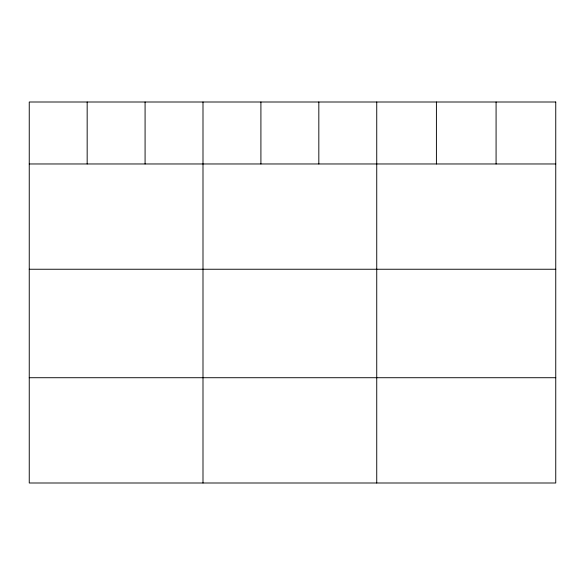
<?xml version="1.0" encoding="UTF-8"?>
<svg xmlns="http://www.w3.org/2000/svg" width="585" height="585" viewBox="0 0 585 585"><rect width="100%" height="100%" fill="white"/><g stroke="black" fill="none" stroke-linecap="round" stroke-linejoin="round"><path stroke-width="0.88" d="M29.25 163.968L555.75 163.968M29.25 269.246L555.75 269.246M29.25 377.72L555.75 377.72M496.08 102.002L496.08 163.968M436.41 102.002L436.41 163.968M376.74 102.002L376.74 482.998M318.825 102.002L318.825 163.968M260.91 102.002L260.91 163.968M202.995 102.002L202.995 482.998M145.08 102.002L145.08 163.968M87.165 102.002L87.165 163.968M555.75 102.002L29.25 102.002L29.25 482.998L555.75 482.998L555.75 102.002"/></g></svg>
